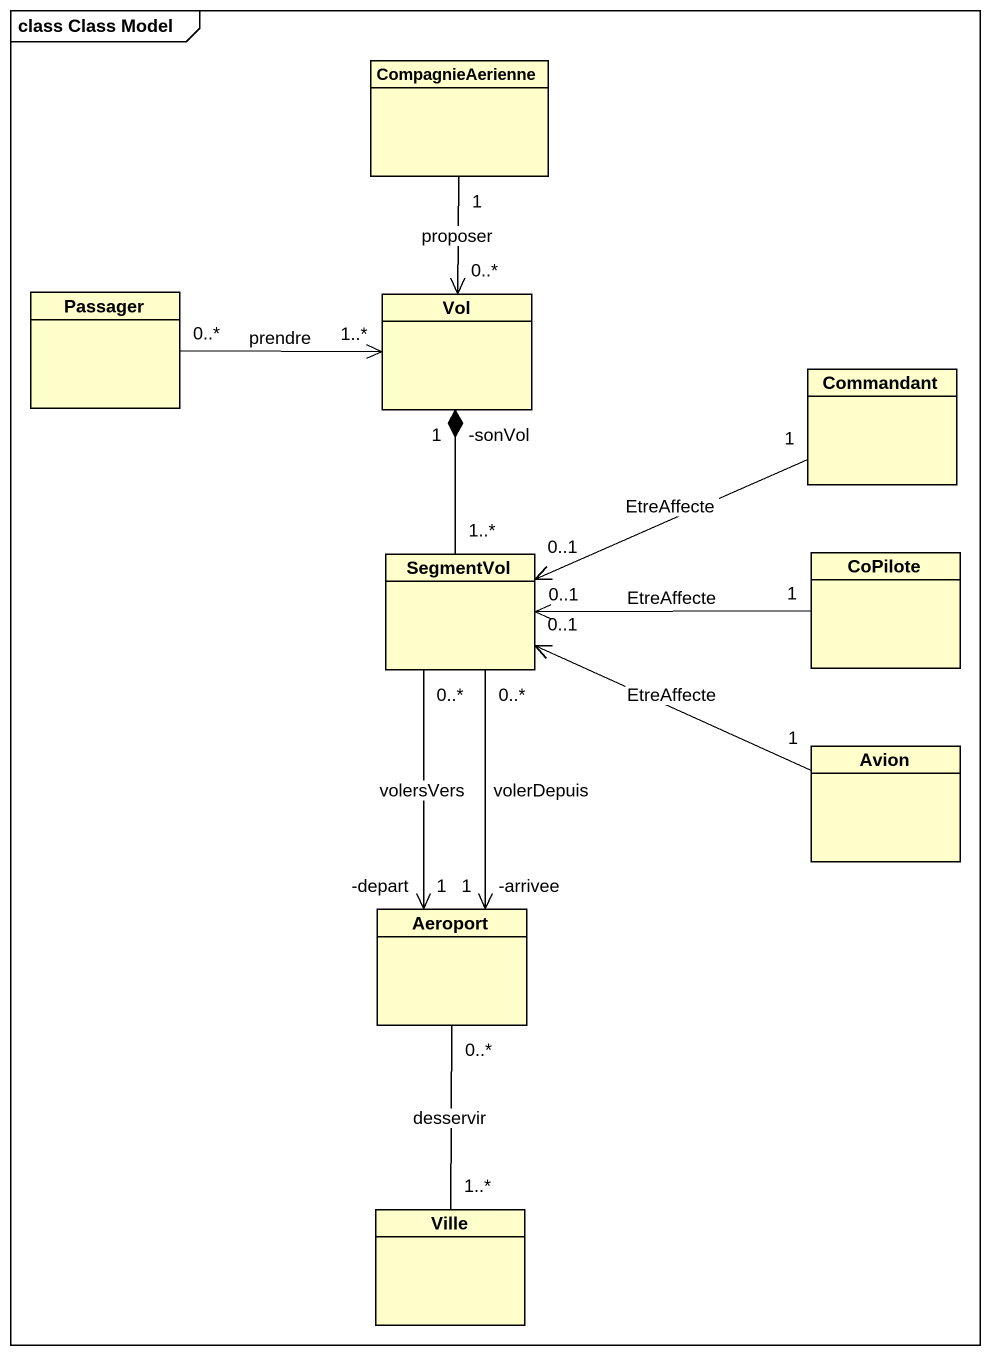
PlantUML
@startuml
mainframe class Class Model
hide circle
hide empty members
class CompagnieAerienne
class Passager
class Vol
class Commandant
class SegmentVol
class CoPilote
class Avion
class Aeroport
class Ville
CompagnieAerienne "1" --> "0..*" Vol : proposer
Passager "0..*" -right-> "1..*" Vol : prendre
Commandant "1" -left-> "0..1" SegmentVol : EtreAffecte
SegmentVol "1..*" -up-* "-sonVol\n1" Vol
SegmentVol "0..1" <-right- "1" CoPilote : EtreAffecte
SegmentVol "0..1" <-right- "1" Avion : EtreAffecte
SegmentVol "0..*" --> "-depart\n1" Aeroport : volersVers
SegmentVol "0..*" --> "-arrivee\n1" Aeroport : volerDepuis
Aeroport "0..*" -- "1..*" Ville : desservir
@enduml
